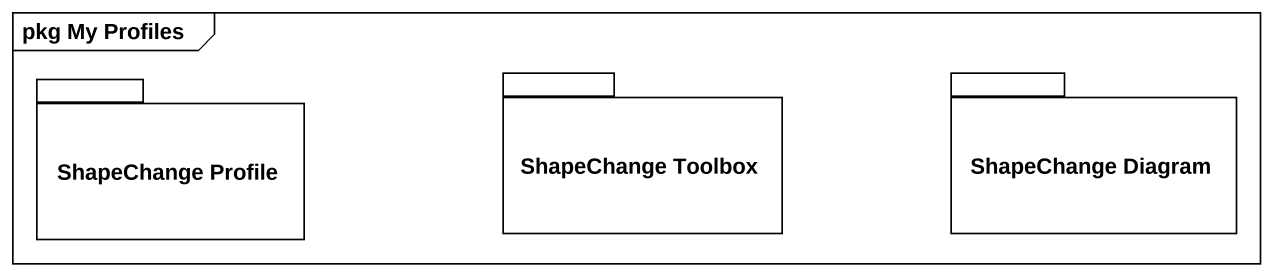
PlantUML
@startuml
mainframe pkg My Profiles
package "ShapeChange Profile" as ShapeChange_Profile {
}
package "ShapeChange Toolbox" as ShapeChange_Toolbox {
}
package "ShapeChange Diagram" as ShapeChange_Diagram {
}
@enduml
